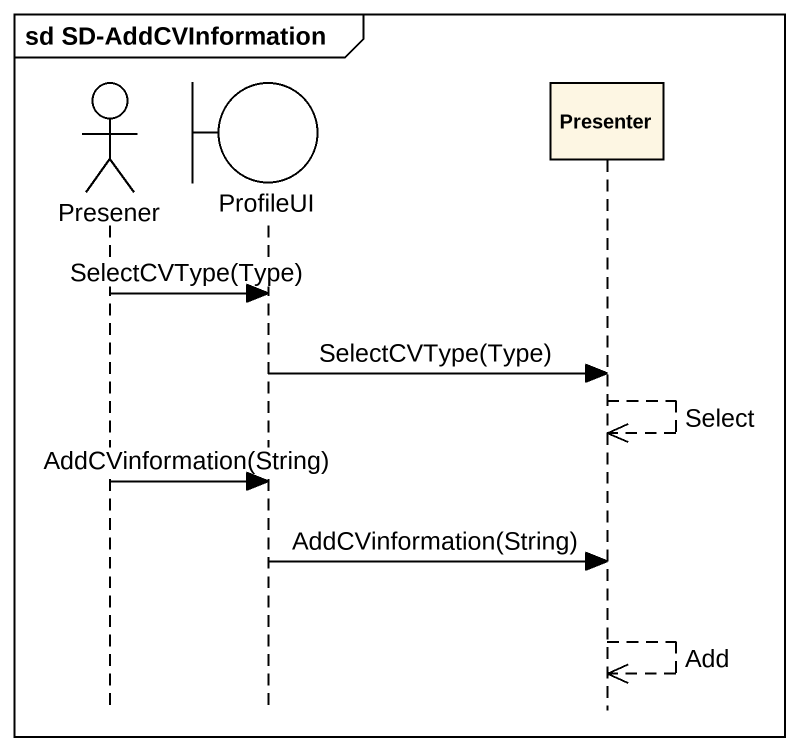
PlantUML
@startuml
mainframe sd SD-AddCVInformation
hide footbox
actor Presener
boundary ProfileUI
participant Presenter

Presener -> ProfileUI : SelectCVType(Type)
ProfileUI -> Presenter : SelectCVType(Type)
Presenter -->> Presenter : Select
Presener -> ProfileUI : AddCVinformation(String)
ProfileUI -> Presenter : AddCVinformation(String)
Presenter -->> Presenter : Add
@enduml
